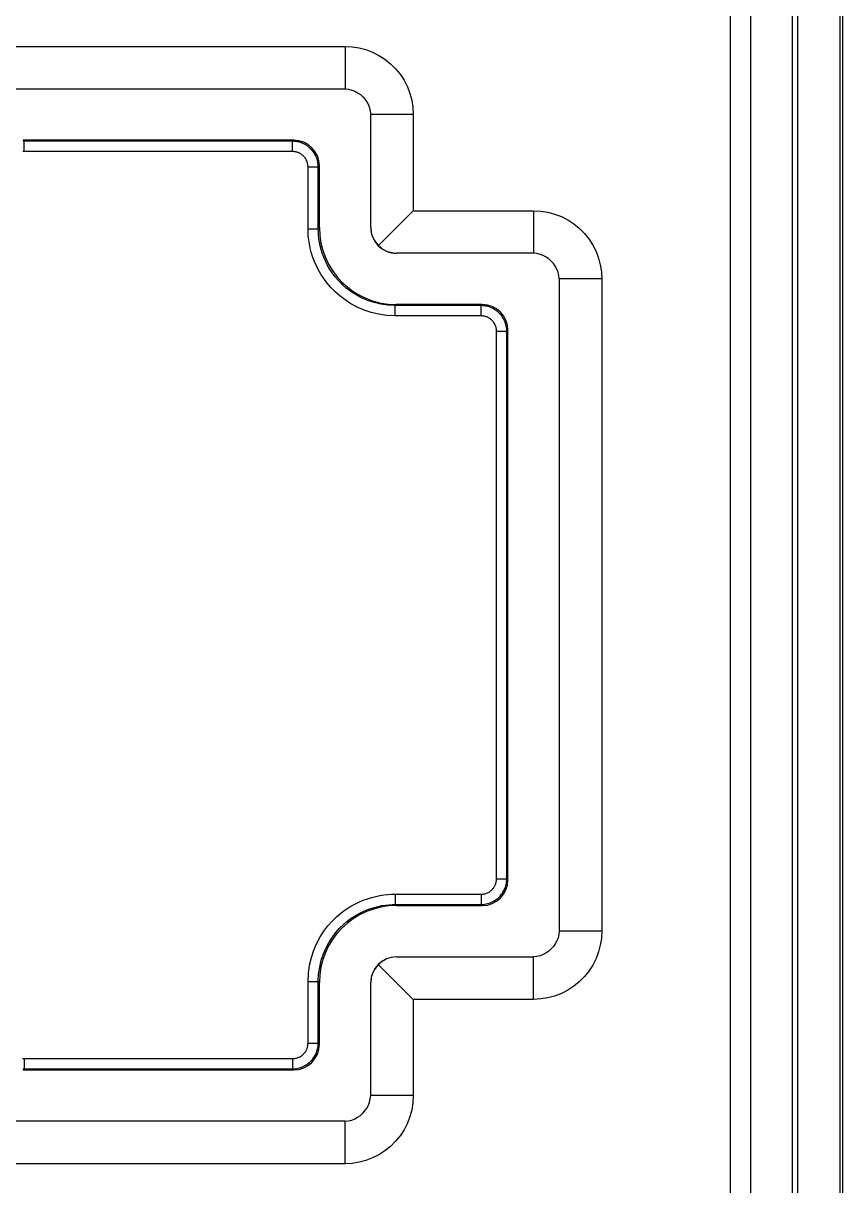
# Model space of a CAD drawing. Header units: millimetres. Extents: x -5560 to -5500, y 1017 to 1179.
# Drawn here: x -5515.94 to -5499.99, y 1036.94 to 1059.58 of the extents above; entities that cross this region are included whole.
import ezdxf

# ---------------------------------------------------------------- set-up
doc = ezdxf.new("R2010")
doc.units = ezdxf.units.MM
doc.header["$LTSCALE"] = 32.67
doc.layers.get('0').update_dxf_attribs({"linetype": 'CONTINUOUS'})

msp = doc.modelspace()

# ---------------------------------------------------------------- linework, layer by layer
at = {"color": 7, "linetype": 'Continuous'}
for p, q in [((-5500.045, 1177.241), (-5500.045, 1018.429)), ((-5499.986, 1018.373), (-5499.986, 1177.252)), ((-5500.97, 1144.354), (-5500.97, 1020.607)), ((-5500.87, 1144.415), (-5500.87, 1020.464)), ((-5502.174, 1020.607), (-5502.174, 1143.988)), ((-5516.941, 1059.128), (-5509.675, 1059.128)), ((-5509.675, 1059.128), (-5509.675, 1058.3)), ((-5516.941, 1058.3), (-5509.675, 1058.3)), ((-5508.348, 1057.801), (-5509.176, 1057.801)), ((-5509.176, 1055.6), (-5509.176, 1057.801)), ((-5508.348, 1057.801), (-5508.348, 1055.928)), ((-5510.675, 1057.3), (-5515.941, 1057.3)), ((-5515.92, 1057.279), (-5515.941, 1057.3)), ((-5510.697, 1057.279), (-5515.92, 1057.279)), ((-5515.92, 1057.079), (-5515.92, 1057.279)), ((-5510.697, 1057.279), (-5510.675, 1057.3)), ((-5510.697, 1057.079), (-5510.697, 1057.279)), ((-5510.697, 1057.079), (-5515.92, 1057.079)), ((-5510.397, 1056.78), (-5510.197, 1056.78)), ((-5510.397, 1055.578), (-5510.397, 1056.78)), ((-5510.197, 1056.78), (-5510.176, 1056.801)), ((-5510.197, 1055.578), (-5510.197, 1056.78)), ((-5510.176, 1055.6), (-5510.176, 1056.801)), ((-5509.024, 1055.252), (-5508.348, 1055.928)), ((-5508.348, 1055.928), (-5506.005, 1055.928)), ((-5506.005, 1055.928), (-5506.005, 1055.1)), ((-5510.397, 1055.578), (-5510.197, 1055.578)), ((-5510.176, 1055.6), (-5510.197, 1055.578)), ((-5506.005, 1055.1), (-5508.676, 1055.1)), ((-5504.678, 1054.601), (-5505.506, 1054.601)), ((-5505.506, 1054.601), (-5505.506, 1041.895)), ((-5504.678, 1054.601), (-5504.678, 1041.895)), ((-5508.677, 1054.1), (-5508.698, 1054.079)), ((-5507.005, 1054.1), (-5508.677, 1054.1)), ((-5507.027, 1054.079), (-5507.005, 1054.1)), ((-5507.027, 1054.079), (-5508.698, 1054.079)), ((-5508.698, 1053.879), (-5508.698, 1054.079)), ((-5507.027, 1053.879), (-5508.698, 1053.879)), ((-5507.027, 1053.879), (-5507.027, 1054.079)), ((-5506.727, 1053.58), (-5506.527, 1053.58)), ((-5506.727, 1042.917), (-5506.727, 1053.58)), ((-5506.527, 1053.58), (-5506.506, 1053.601)), ((-5506.527, 1042.917), (-5506.527, 1053.58)), ((-5506.506, 1042.895), (-5506.506, 1053.601)), ((-5506.727, 1042.917), (-5506.527, 1042.917)), ((-5506.527, 1042.917), (-5506.506, 1042.895)), ((-5508.698, 1042.617), (-5507.027, 1042.617)), ((-5508.698, 1042.617), (-5508.698, 1042.417)), ((-5507.027, 1042.617), (-5507.027, 1042.417)), ((-5508.698, 1042.417), (-5507.027, 1042.417)), ((-5508.677, 1042.396), (-5508.698, 1042.417)), ((-5508.677, 1042.396), (-5507.005, 1042.396)), ((-5507.027, 1042.417), (-5507.005, 1042.396)), ((-5504.678, 1041.895), (-5505.506, 1041.895)), ((-5509.024, 1041.244), (-5508.348, 1040.568)), ((-5508.676, 1041.396), (-5506.005, 1041.396)), ((-5506.005, 1040.568), (-5506.005, 1041.396)), ((-5510.397, 1040.918), (-5510.197, 1040.918)), ((-5510.397, 1039.717), (-5510.397, 1040.918)), ((-5510.176, 1040.897), (-5510.197, 1040.918)), ((-5510.197, 1039.717), (-5510.197, 1040.918)), ((-5510.176, 1039.695), (-5510.176, 1040.897)), ((-5509.176, 1038.695), (-5509.176, 1040.896)), ((-5506.005, 1040.568), (-5508.348, 1040.568)), ((-5508.348, 1040.568), (-5508.348, 1038.695)), ((-5510.397, 1039.717), (-5510.197, 1039.717)), ((-5510.197, 1039.717), (-5510.176, 1039.695)), ((-5515.92, 1039.417), (-5510.697, 1039.417)), ((-5515.92, 1039.417), (-5515.92, 1039.217)), ((-5510.697, 1039.417), (-5510.697, 1039.217)), ((-5515.92, 1039.217), (-5515.941, 1039.196)), ((-5515.941, 1039.196), (-5510.675, 1039.196)), ((-5515.92, 1039.217), (-5510.697, 1039.217)), ((-5510.697, 1039.217), (-5510.675, 1039.196)), ((-5508.348, 1038.695), (-5509.176, 1038.695)), ((-5509.675, 1038.196), (-5516.941, 1038.196)), ((-5509.675, 1037.368), (-5509.675, 1038.196)), ((-5509.675, 1037.368), (-5516.941, 1037.368))]:
    msp.add_line(p, q, dxfattribs=at)
for points in [[(-5501.722, 1017.814), (-5501.726, 1017.832), (-5501.731, 1017.871), (-5501.736, 1017.93), (-5501.74, 1018.008), (-5501.744, 1018.105), (-5501.748, 1018.22), (-5501.752, 1018.353), (-5501.756, 1018.502), (-5501.759, 1018.666), (-5501.762, 1018.845), (-5501.765, 1019.036), (-5501.767, 1019.239), (-5501.77, 1019.451), (-5501.771, 1019.672), (-5501.773, 1019.899), (-5501.774, 1020.132), (-5501.774, 1020.369), (-5501.774, 1143.768)], [(-5509.675, 1059.128), (-5509.537, 1059.121), (-5509.403, 1059.1), (-5509.272, 1059.065), (-5509.142, 1059.016), (-5509.017, 1058.953), (-5508.899, 1058.878), (-5508.791, 1058.791), (-5508.691, 1058.691), (-5508.603, 1058.584), (-5508.527, 1058.467), (-5508.463, 1058.341), (-5508.413, 1058.211), (-5508.377, 1058.079), (-5508.356, 1057.942), (-5508.348, 1057.801)], [(-5509.675, 1058.3), (-5509.609, 1058.292), (-5509.547, 1058.277), (-5509.488, 1058.254), (-5509.431, 1058.225), (-5509.378, 1058.188), (-5509.331, 1058.146), (-5509.288, 1058.098), (-5509.252, 1058.045), (-5509.222, 1057.988), (-5509.2, 1057.929), (-5509.184, 1057.867), (-5509.176, 1057.801)], [(-5515.92, 1057.279), (-5515.944, 1057.279)], [(-5510.197, 1056.78), (-5510.198, 1056.804), (-5510.199, 1056.829), (-5510.203, 1056.854), (-5510.207, 1056.879), (-5510.213, 1056.904), (-5510.22, 1056.93), (-5510.229, 1056.956), (-5510.24, 1056.983), (-5510.253, 1057.01), (-5510.268, 1057.036), (-5510.284, 1057.062), (-5510.302, 1057.086), (-5510.32, 1057.108), (-5510.339, 1057.129), (-5510.358, 1057.147), (-5510.378, 1057.164), (-5510.397, 1057.179), (-5510.416, 1057.193), (-5510.435, 1057.205), (-5510.454, 1057.217), (-5510.474, 1057.227), (-5510.494, 1057.236), (-5510.515, 1057.245), (-5510.537, 1057.253), (-5510.56, 1057.26), (-5510.583, 1057.266), (-5510.609, 1057.272), (-5510.637, 1057.276), (-5510.666, 1057.278), (-5510.697, 1057.279)], [(-5515.92, 1057.079), (-5515.935, 1057.079), (-5515.949, 1057.078)], [(-5510.397, 1056.78), (-5510.397, 1056.794), (-5510.398, 1056.809), (-5510.4, 1056.824), (-5510.403, 1056.839), (-5510.406, 1056.854), (-5510.411, 1056.87), (-5510.416, 1056.886), (-5510.423, 1056.902), (-5510.43, 1056.918), (-5510.439, 1056.933), (-5510.449, 1056.949), (-5510.46, 1056.963), (-5510.471, 1056.977), (-5510.482, 1056.989), (-5510.494, 1057), (-5510.505, 1057.01), (-5510.517, 1057.019), (-5510.528, 1057.028), (-5510.54, 1057.035), (-5510.551, 1057.042), (-5510.563, 1057.048), (-5510.575, 1057.054), (-5510.588, 1057.059), (-5510.601, 1057.064), (-5510.614, 1057.068), (-5510.629, 1057.072), (-5510.644, 1057.075), (-5510.661, 1057.077), (-5510.678, 1057.079), (-5510.697, 1057.079)], [(-5506.005, 1055.928), (-5505.864, 1055.921), (-5505.727, 1055.899), (-5505.595, 1055.863), (-5505.465, 1055.813), (-5505.339, 1055.749), (-5505.223, 1055.673), (-5505.115, 1055.585), (-5505.016, 1055.485), (-5504.928, 1055.377), (-5504.853, 1055.26), (-5504.79, 1055.134), (-5504.741, 1055.005), (-5504.706, 1054.874), (-5504.685, 1054.739), (-5504.678, 1054.601)], [(-5508.698, 1053.879), (-5508.861, 1053.889), (-5509.017, 1053.911), (-5509.165, 1053.945), (-5509.307, 1053.992), (-5509.441, 1054.051), (-5509.564, 1054.117), (-5509.676, 1054.189), (-5509.778, 1054.267), (-5509.87, 1054.349), (-5509.953, 1054.432), (-5510.026, 1054.519), (-5510.091, 1054.605), (-5510.148, 1054.692), (-5510.198, 1054.78), (-5510.241, 1054.867), (-5510.278, 1054.952), (-5510.308, 1055.037), (-5510.334, 1055.12), (-5510.355, 1055.201), (-5510.37, 1055.281), (-5510.382, 1055.358), (-5510.391, 1055.433), (-5510.396, 1055.507), (-5510.397, 1055.578)], [(-5508.698, 1054.079), (-5508.841, 1054.086), (-5508.978, 1054.106), (-5509.11, 1054.137), (-5509.236, 1054.179), (-5509.354, 1054.23), (-5509.462, 1054.289), (-5509.562, 1054.353), (-5509.651, 1054.421), (-5509.733, 1054.493), (-5509.805, 1054.567), (-5509.87, 1054.643), (-5509.927, 1054.72), (-5509.977, 1054.797), (-5510.021, 1054.874), (-5510.059, 1054.951), (-5510.092, 1055.026), (-5510.119, 1055.101), (-5510.141, 1055.174), (-5510.16, 1055.246), (-5510.174, 1055.316), (-5510.184, 1055.384), (-5510.191, 1055.451), (-5510.196, 1055.516), (-5510.197, 1055.578)], [(-5505.506, 1054.601), (-5505.514, 1054.667), (-5505.53, 1054.729), (-5505.552, 1054.788), (-5505.582, 1054.845), (-5505.618, 1054.898), (-5505.661, 1054.946), (-5505.708, 1054.988), (-5505.761, 1055.025), (-5505.818, 1055.054), (-5505.877, 1055.077), (-5505.94, 1055.092), (-5506.006, 1055.1)], [(-5506.527, 1053.58), (-5506.528, 1053.604), (-5506.529, 1053.629), (-5506.533, 1053.654), (-5506.537, 1053.679), (-5506.543, 1053.704), (-5506.55, 1053.73), (-5506.559, 1053.756), (-5506.57, 1053.783), (-5506.583, 1053.81), (-5506.598, 1053.836), (-5506.614, 1053.862), (-5506.632, 1053.886), (-5506.65, 1053.908), (-5506.669, 1053.929), (-5506.688, 1053.947), (-5506.708, 1053.964), (-5506.727, 1053.979), (-5506.746, 1053.993), (-5506.765, 1054.005), (-5506.784, 1054.017), (-5506.804, 1054.027), (-5506.824, 1054.036), (-5506.845, 1054.045), (-5506.867, 1054.053), (-5506.89, 1054.06), (-5506.913, 1054.066), (-5506.939, 1054.072), (-5506.967, 1054.076), (-5506.996, 1054.078), (-5507.027, 1054.079)], [(-5506.727, 1053.58), (-5506.727, 1053.594), (-5506.728, 1053.609), (-5506.73, 1053.624), (-5506.733, 1053.639), (-5506.736, 1053.654), (-5506.741, 1053.67), (-5506.746, 1053.686), (-5506.753, 1053.702), (-5506.76, 1053.718), (-5506.769, 1053.733), (-5506.779, 1053.749), (-5506.79, 1053.763), (-5506.801, 1053.777), (-5506.812, 1053.789), (-5506.824, 1053.8), (-5506.835, 1053.81), (-5506.847, 1053.819), (-5506.858, 1053.828), (-5506.87, 1053.835), (-5506.881, 1053.842), (-5506.893, 1053.848), (-5506.905, 1053.854), (-5506.918, 1053.859), (-5506.931, 1053.864), (-5506.944, 1053.868), (-5506.959, 1053.872), (-5506.974, 1053.875), (-5506.991, 1053.877), (-5507.008, 1053.879), (-5507.027, 1053.879)], [(-5507.027, 1042.417), (-5507.002, 1042.417), (-5506.977, 1042.419), (-5506.952, 1042.423), (-5506.927, 1042.427), (-5506.902, 1042.433), (-5506.876, 1042.44), (-5506.85, 1042.449), (-5506.823, 1042.46), (-5506.797, 1042.473), (-5506.77, 1042.488), (-5506.745, 1042.504), (-5506.721, 1042.522), (-5506.698, 1042.54), (-5506.678, 1042.559), (-5506.659, 1042.578), (-5506.642, 1042.597), (-5506.627, 1042.617), (-5506.613, 1042.636), (-5506.601, 1042.655), (-5506.59, 1042.674), (-5506.579, 1042.694), (-5506.57, 1042.714), (-5506.561, 1042.735), (-5506.553, 1042.757), (-5506.546, 1042.78), (-5506.54, 1042.803), (-5506.535, 1042.829), (-5506.531, 1042.857), (-5506.528, 1042.886), (-5506.527, 1042.917)], [(-5507.027, 1042.617), (-5507.012, 1042.617), (-5506.997, 1042.618), (-5506.982, 1042.62), (-5506.967, 1042.623), (-5506.952, 1042.626), (-5506.936, 1042.631), (-5506.921, 1042.636), (-5506.904, 1042.643), (-5506.889, 1042.65), (-5506.873, 1042.659), (-5506.857, 1042.669), (-5506.843, 1042.68), (-5506.83, 1042.691), (-5506.817, 1042.702), (-5506.806, 1042.714), (-5506.796, 1042.725), (-5506.787, 1042.737), (-5506.779, 1042.748), (-5506.771, 1042.76), (-5506.764, 1042.771), (-5506.758, 1042.783), (-5506.752, 1042.795), (-5506.747, 1042.808), (-5506.743, 1042.821), (-5506.738, 1042.834), (-5506.734, 1042.849), (-5506.731, 1042.864), (-5506.729, 1042.88), (-5506.728, 1042.898), (-5506.727, 1042.917)], [(-5510.397, 1040.918), (-5510.387, 1041.081), (-5510.365, 1041.237), (-5510.331, 1041.385), (-5510.284, 1041.527), (-5510.225, 1041.661), (-5510.159, 1041.784), (-5510.087, 1041.896), (-5510.009, 1041.998), (-5509.928, 1042.09), (-5509.844, 1042.173), (-5509.758, 1042.246), (-5509.671, 1042.311), (-5509.584, 1042.368), (-5509.496, 1042.418), (-5509.409, 1042.461), (-5509.324, 1042.498), (-5509.239, 1042.528), (-5509.156, 1042.554), (-5509.075, 1042.575), (-5508.996, 1042.59), (-5508.918, 1042.602), (-5508.843, 1042.611), (-5508.769, 1042.616), (-5508.698, 1042.617)], [(-5510.197, 1040.918), (-5510.19, 1041.061), (-5510.17, 1041.198), (-5510.139, 1041.33), (-5510.097, 1041.456), (-5510.046, 1041.574), (-5509.988, 1041.682), (-5509.923, 1041.781), (-5509.855, 1041.871), (-5509.783, 1041.953), (-5509.709, 1042.025), (-5509.633, 1042.09), (-5509.557, 1042.147), (-5509.479, 1042.197), (-5509.402, 1042.241), (-5509.326, 1042.279), (-5509.25, 1042.312), (-5509.175, 1042.339), (-5509.102, 1042.361), (-5509.031, 1042.38), (-5508.961, 1042.394), (-5508.892, 1042.404), (-5508.825, 1042.411), (-5508.761, 1042.416), (-5508.698, 1042.417)], [(-5505.506, 1041.895), (-5505.514, 1041.829), (-5505.53, 1041.767), (-5505.552, 1041.708), (-5505.582, 1041.651), (-5505.618, 1041.598), (-5505.661, 1041.55), (-5505.708, 1041.508), (-5505.761, 1041.472), (-5505.818, 1041.442), (-5505.877, 1041.419), (-5505.94, 1041.404), (-5506.006, 1041.396)], [(-5504.678, 1041.895), (-5504.685, 1041.757), (-5504.706, 1041.623), (-5504.741, 1041.492), (-5504.79, 1041.362), (-5504.853, 1041.236), (-5504.928, 1041.119), (-5505.016, 1041.011), (-5505.115, 1040.911), (-5505.223, 1040.823), (-5505.339, 1040.747), (-5505.465, 1040.683), (-5505.595, 1040.633), (-5505.727, 1040.597), (-5505.864, 1040.576), (-5506.005, 1040.568)], [(-5510.697, 1039.217), (-5510.672, 1039.217), (-5510.647, 1039.219), (-5510.622, 1039.223), (-5510.597, 1039.227), (-5510.572, 1039.233), (-5510.546, 1039.24), (-5510.52, 1039.249), (-5510.493, 1039.26), (-5510.467, 1039.273), (-5510.44, 1039.288), (-5510.415, 1039.304), (-5510.391, 1039.322), (-5510.368, 1039.34), (-5510.348, 1039.359), (-5510.329, 1039.378), (-5510.312, 1039.397), (-5510.297, 1039.417), (-5510.283, 1039.436), (-5510.271, 1039.455), (-5510.26, 1039.474), (-5510.249, 1039.494), (-5510.24, 1039.514), (-5510.231, 1039.535), (-5510.223, 1039.557), (-5510.216, 1039.58), (-5510.21, 1039.603), (-5510.205, 1039.629), (-5510.201, 1039.657), (-5510.198, 1039.686), (-5510.197, 1039.717)], [(-5510.697, 1039.417), (-5510.682, 1039.417), (-5510.667, 1039.418), (-5510.652, 1039.42), (-5510.637, 1039.423), (-5510.622, 1039.426), (-5510.606, 1039.431), (-5510.591, 1039.436), (-5510.574, 1039.443), (-5510.559, 1039.45), (-5510.543, 1039.459), (-5510.527, 1039.469), (-5510.513, 1039.48), (-5510.5, 1039.491), (-5510.487, 1039.502), (-5510.476, 1039.514), (-5510.466, 1039.525), (-5510.457, 1039.537), (-5510.449, 1039.548), (-5510.441, 1039.56), (-5510.434, 1039.571), (-5510.428, 1039.583), (-5510.422, 1039.595), (-5510.417, 1039.608), (-5510.413, 1039.621), (-5510.408, 1039.634), (-5510.404, 1039.649), (-5510.401, 1039.664), (-5510.399, 1039.68), (-5510.398, 1039.698), (-5510.397, 1039.717)], [(-5515.956, 1039.419), (-5515.938, 1039.418), (-5515.92, 1039.417)], [(-5515.95, 1039.218), (-5515.92, 1039.217)], [(-5509.675, 1038.196), (-5509.609, 1038.204), (-5509.547, 1038.219), (-5509.488, 1038.242), (-5509.431, 1038.272), (-5509.378, 1038.308), (-5509.331, 1038.35), (-5509.288, 1038.398), (-5509.252, 1038.451), (-5509.222, 1038.508), (-5509.2, 1038.567), (-5509.184, 1038.63), (-5509.176, 1038.696)], [(-5508.348, 1038.695), (-5508.356, 1038.554), (-5508.377, 1038.417), (-5508.413, 1038.285), (-5508.463, 1038.155), (-5508.527, 1038.029), (-5508.603, 1037.913), (-5508.691, 1037.805), (-5508.791, 1037.706), (-5508.899, 1037.618), (-5509.017, 1037.543), (-5509.142, 1037.48), (-5509.272, 1037.431), (-5509.403, 1037.396), (-5509.537, 1037.375), (-5509.675, 1037.368)]]:
    msp.add_lwpolyline(points, dxfattribs=at)
for centre, major_axis, ratio, start_param, end_param in [((-5510.676, 1056.8), (0.354, 0.354), 0.998783, -0.784789, 0.784789), ((-5508.675, 1055.601), (-1.062, -1.062), 0.998783, -0.784789, 0.784789), ((-5508.675, 1055.601), (0.354, 0.354), 0.998783, -3.926382, -2.356803), ((-5508.658, 1055.618), (0.478, 0.208), 0.951833, 2.749198, 3.533987), ((-5508.658, 1055.618), (0.208, 0.478), 0.951833, -3.533987, -2.749198), ((-5507.006, 1053.6), (0.354, 0.354), 0.998783, -0.784789, 0.784789), ((-5507.006, 1042.896), (0.354, -0.354), 0.998783, -0.784789, 0.784789), ((-5508.675, 1040.895), (-1.062, 1.062), 0.998783, -0.784789, 0.784789), ((-5508.675, 1040.895), (-0.354, 0.354), 0.998783, -0.784789, 0.784789), ((-5508.658, 1040.878), (0.478, -0.208), 0.951833, 2.749198, 3.533987), ((-5508.658, 1040.878), (-0.208, 0.478), 0.951833, -0.392395, 0.392395), ((-5510.676, 1039.696), (0.354, -0.354), 0.998783, -0.784789, 0.784789)]:
    msp.add_ellipse(centre, major_axis=major_axis, ratio=ratio, start_param=start_param, end_param=end_param, dxfattribs=at)

doc.saveas('drawing.dxf')
